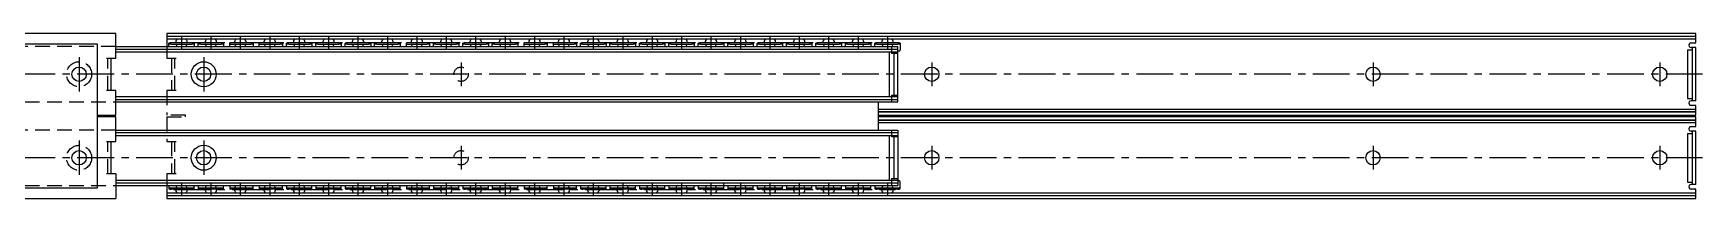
# Model space of a CAD drawing. Extents: x -5 to 1428, y -8 to 81.
# Drawn here: x 707 to 1428, y 10 to 81 of the extents above; entities that cross this region are included whole.
import ezdxf

# ---------------------------------------------------------------- set-up
doc = ezdxf.new("R2010")
doc.units = 0
doc.header["$LTSCALE"] = 0.5
doc.linetypes.add('CENTER', pattern=[50.8, 31.75, -6.35, 6.35, -6.35])
doc.linetypes.add('DASHED', pattern=[19.05, 12.7, -6.35])
for name, color, linetype in [('MSM_CENTER', 1, 'CENTER'), ('MSM_CONTINUOUS', 7, 'CONTINUOUS'), ('MSM_DASHED', 4, 'DASHED')]:
    doc.layers.add(name, color=color, linetype=linetype)

msp = doc.modelspace()

# ---------------------------------------------------------------- linework, layer by layer
at = {"layer": 'MSM_CENTER'}
for p, q in [((771.06, 79.89), (771.06, 74.67)), ((783.76, 79.89), (783.76, 74.67)), ((796.46, 79.89), (796.46, 74.67)), ((809.16, 79.89), (809.16, 74.67)), ((821.86, 79.89), (821.86, 74.67)), ((834.56, 79.89), (834.56, 74.67)), ((847.26, 79.89), (847.26, 74.67)), ((859.96, 79.89), (859.96, 74.67)), ((872.66, 79.89), (872.66, 74.67)), ((885.36, 79.89), (885.36, 74.67)), ((898.06, 79.89), (898.06, 74.67)), ((910.76, 79.89), (910.76, 74.67)), ((923.46, 79.89), (923.46, 74.67)), ((936.16, 79.89), (936.16, 74.67)), ((948.86, 79.89), (948.86, 74.67)), ((961.56, 79.89), (961.56, 74.67)), ((974.26, 79.89), (974.26, 74.67)), ((986.96, 79.89), (986.96, 74.67)), ((999.66, 79.89), (999.66, 74.67)), ((1012.36, 79.89), (1012.36, 74.67)), ((1025.06, 79.89), (1025.06, 74.67)), ((1037.76, 79.89), (1037.76, 74.67)), ((1050.46, 79.89), (1050.46, 74.67)), ((1063.16, 79.89), (1063.16, 74.67)), ((1075.86, 79.89), (1075.86, 74.67)), ((767.56, 77.4), (1079.36, 77.4)), ((726.86, 71.15), (726.86, 56.35)), ((780.66, 71.15), (780.66, 56.35)), ((891.76, 68.85), (891.76, 58.65)), ((1094.96, 68.85), (1094.96, 58.65)), ((1285.46, 68.85), (1285.46, 58.65)), ((1409.26, 68.85), (1409.26, 58.65)), ((1427.76, 63.75), (77.76, 63.75)), ((726.86, 35.05), (726.86, 20.25)), ((780.66, 35.05), (780.66, 20.25)), ((891.76, 32.75), (891.76, 22.55)), ((1094.96, 32.75), (1094.96, 22.55)), ((1285.46, 32.75), (1285.46, 22.55)), ((1409.26, 32.75), (1409.26, 22.55)), ((1427.76, 27.65), (77.76, 27.65)), ((771.06, 16.73), (771.06, 11.51)), ((783.76, 16.73), (783.76, 11.51)), ((796.46, 16.73), (796.46, 11.51)), ((809.16, 16.73), (809.16, 11.51)), ((821.86, 16.73), (821.86, 11.51)), ((834.56, 16.73), (834.56, 11.51)), ((847.26, 16.73), (847.26, 11.51)), ((859.96, 16.73), (859.96, 11.51)), ((872.66, 16.73), (872.66, 11.51)), ((885.36, 16.73), (885.36, 11.51)), ((898.06, 16.73), (898.06, 11.51)), ((910.76, 16.73), (910.76, 11.51)), ((923.46, 16.73), (923.46, 11.51)), ((936.16, 16.73), (936.16, 11.51)), ((948.86, 16.73), (948.86, 11.51)), ((961.56, 16.73), (961.56, 11.51)), ((974.26, 16.73), (974.26, 11.51)), ((986.96, 16.73), (986.96, 11.51)), ((999.66, 16.73), (999.66, 11.51)), ((1012.36, 16.73), (1012.36, 11.51)), ((1025.06, 16.73), (1025.06, 11.51)), ((1037.76, 16.73), (1037.76, 11.51)), ((1050.46, 16.73), (1050.46, 11.51)), ((1063.16, 16.73), (1063.16, 11.51)), ((1075.86, 16.73), (1075.86, 11.51)), ((767.56, 14), (1079.36, 14))]:
    msp.add_line(p, q, dxfattribs=at)
at = {"layer": 'MSM_CONTINUOUS'}
for p, q in [((742.76, 81.4), (82.76, 81.4)), ((742.76, 70.75), (742.76, 81.4)), ((1424.76, 81.4), (764.76, 81.4)), ((764.76, 81.4), (764.76, 75.67)), ((764.76, 80.2), (1424.76, 80.2)), ((1424.76, 77.25), (1424.76, 81.4)), ((734.76, 76.7), (90.76, 76.7)), ((734.76, 14.7), (734.76, 76.7)), ((742.76, 75.67), (1080.26, 75.67)), ((742.76, 74.62), (1080.26, 74.62)), ((742.76, 73.4), (1080.26, 73.4)), ((1424.76, 78.89), (764.76, 78.89)), ((765.56, 75.67), (765.56, 77.23)), ((775.56, 77.25), (766.56, 77.25)), ((766.56, 76.75), (775.56, 76.75)), ((776.56, 77.23), (776.56, 75.67)), ((778.26, 75.67), (778.26, 77.23)), ((788.26, 77.25), (779.26, 77.25)), ((779.26, 76.75), (788.26, 76.75)), ((789.26, 77.23), (789.26, 75.67)), ((800.96, 77.25), (791.96, 77.25)), ((791.96, 75.67), (791.96, 77.25)), ((791.96, 76.75), (800.96, 76.75)), ((801.96, 77.23), (801.96, 75.67)), ((813.66, 77.25), (804.66, 77.25)), ((804.66, 75.67), (804.66, 77.25)), ((804.66, 76.75), (813.66, 76.75)), ((814.66, 77.23), (814.66, 75.67)), ((816.36, 75.67), (816.36, 77.23)), ((826.36, 77.25), (817.36, 77.25)), ((817.36, 76.75), (826.36, 76.75)), ((827.36, 77.23), (827.36, 75.67)), ((829.06, 75.67), (829.06, 77.23)), ((839.06, 77.25), (830.06, 77.25)), ((830.06, 76.75), (839.06, 76.75)), ((840.06, 77.23), (840.06, 75.67)), ((841.76, 75.67), (841.76, 77.23)), ((851.76, 77.25), (842.76, 77.25)), ((842.76, 76.75), (851.76, 76.75)), ((852.76, 77.23), (852.76, 75.67)), ((854.46, 75.67), (854.46, 77.23)), ((864.46, 77.25), (855.46, 77.25)), ((855.46, 76.75), (864.46, 76.75)), ((865.46, 77.23), (865.46, 75.67)), ((877.16, 77.25), (868.16, 77.25)), ((868.16, 75.67), (868.16, 77.25)), ((868.16, 76.75), (877.16, 76.75)), ((878.16, 77.23), (878.16, 75.67)), ((879.86, 75.67), (879.86, 77.23)), ((889.86, 77.25), (880.86, 77.25)), ((880.86, 76.75), (889.86, 76.75)), ((890.86, 77.23), (890.86, 75.71)), ((892.56, 75.67), (892.56, 77.23)), ((902.56, 77.25), (893.56, 77.25)), ((893.56, 76.75), (902.56, 76.75)), ((903.56, 77.23), (903.56, 75.67)), ((905.26, 75.67), (905.26, 77.23)), ((915.26, 77.25), (906.26, 77.25)), ((906.26, 76.75), (915.26, 76.75)), ((916.26, 77.23), (916.26, 75.67)), ((927.96, 77.25), (918.96, 77.25)), ((918.96, 75.67), (918.96, 77.25)), ((918.96, 76.75), (927.96, 76.75)), ((928.96, 77.23), (928.96, 75.67)), ((940.66, 77.25), (931.66, 77.25)), ((931.66, 75.67), (931.66, 77.25)), ((931.66, 76.75), (940.66, 76.75)), ((941.66, 77.23), (941.66, 75.67)), ((943.36, 75.67), (943.36, 77.23)), ((953.36, 77.25), (944.36, 77.25)), ((944.36, 76.75), (953.36, 76.75)), ((954.36, 77.23), (954.36, 75.67)), ((956.06, 75.67), (956.06, 77.23)), ((966.06, 77.25), (957.06, 77.25)), ((957.06, 76.75), (966.06, 76.75)), ((967.06, 77.23), (967.06, 75.67)), ((968.76, 75.67), (968.76, 77.23)), ((978.76, 77.25), (969.76, 77.25)), ((969.76, 76.75), (978.76, 76.75)), ((979.76, 77.23), (979.76, 75.67)), ((981.46, 75.67), (981.46, 77.23)), ((991.46, 77.25), (982.46, 77.25)), ((982.46, 76.75), (991.46, 76.75)), ((992.46, 77.23), (992.46, 75.67)), ((994.16, 75.67), (994.16, 77.23)), ((1004.16, 77.25), (995.16, 77.25)), ((995.16, 76.75), (1004.16, 76.75)), ((1005.16, 77.23), (1005.16, 75.67)), ((1006.86, 75.67), (1006.86, 77.23)), ((1016.86, 77.25), (1007.86, 77.25)), ((1007.86, 76.75), (1016.86, 76.75)), ((1017.86, 77.23), (1017.86, 75.67)), ((1019.56, 75.67), (1019.56, 77.23)), ((1029.56, 77.25), (1020.56, 77.25)), ((1020.56, 76.75), (1029.56, 76.75)), ((1030.56, 77.23), (1030.56, 75.67)), ((1032.26, 75.67), (1032.26, 77.23)), ((1042.26, 77.25), (1033.26, 77.25)), ((1033.26, 76.75), (1042.26, 76.75)), ((1043.26, 77.23), (1043.26, 75.67)), ((1044.96, 75.67), (1044.96, 77.23)), ((1054.96, 77.25), (1045.96, 77.25)), ((1045.96, 76.75), (1054.96, 76.75)), ((1055.96, 77.23), (1055.96, 75.67)), ((1057.66, 75.67), (1057.66, 77.23)), ((1067.66, 77.25), (1058.66, 77.25)), ((1058.66, 76.75), (1067.66, 76.75)), ((1068.66, 77.23), (1068.66, 75.67)), ((1070.36, 75.67), (1070.36, 77.23)), ((1080.36, 77.25), (1071.36, 77.25)), ((1071.36, 76.75), (1080.36, 76.75)), ((1076.76, 54.1), (1076.76, 73.4)), ((1077.76, 72.75), (1077.76, 75.67)), ((1080.26, 72.75), (1077.76, 72.75)), ((1078.76, 54.75), (1078.76, 72.75)), ((1080.26, 51.83), (1080.26, 75.67)), ((1080.86, 73.75), (1080.26, 73.75)), ((1081.36, 77.23), (1081.36, 74.25)), ((1421.26, 74.25), (1423.26, 74.25)), ((1421.26, 74.25), (1421.26, 53.25)), ((1422.76, 77.25), (1424.76, 77.25)), ((1424.76, 75.25), (1422.76, 75.25)), ((1423.26, 75.25), (1423.26, 52.25)), ((1424.76, 52.25), (1424.76, 75.25)), ((738.76, 70.75), (742.76, 70.75)), ((740.76, 56.75), (740.76, 70.75)), ((742.76, 56.75), (738.76, 56.75)), ((742.76, 46.1), (742.76, 56.75)), ((742.76, 54.1), (1080.26, 54.1)), ((742.76, 52.88), (1080.26, 52.88)), ((742.76, 51.83), (1080.26, 51.83)), ((1071.76, 51.83), (1071.76, 39.57)), ((1077.76, 51.83), (1077.76, 54.75)), ((1077.76, 54.75), (1080.26, 54.75)), ((1421.26, 53.25), (1423.26, 53.25)), ((1424.76, 52.25), (1422.76, 52.25)), ((734.76, 46.1), (742.76, 46.1)), ((742.76, 45.3), (734.76, 45.3)), ((742.76, 34.65), (742.76, 45.3)), ((1071.76, 48.61), (1424.76, 48.61)), ((1071.76, 47.6), (1424.76, 47.6)), ((1424.76, 47.3), (1071.76, 47.3)), ((1071.76, 46.1), (1424.76, 46.1)), ((1424.76, 45.3), (1071.76, 45.3)), ((1071.76, 44.1), (1424.76, 44.1)), ((1424.76, 43.8), (1071.76, 43.8)), ((1416.76, 45.3), (1416.76, 46.1)), ((1424.76, 50.25), (1422.76, 50.25)), ((1424.76, 46.1), (1424.76, 50.25)), ((1424.76, 41.15), (1424.76, 45.3)), ((742.76, 39.57), (1080.26, 39.57)), ((742.76, 38.52), (1080.26, 38.52)), ((742.76, 37.3), (1080.26, 37.3)), ((1424.76, 42.79), (1071.76, 42.79)), ((1076.76, 18), (1076.76, 37.3)), ((1077.76, 36.65), (1077.76, 39.57)), ((1080.26, 36.65), (1077.76, 36.65)), ((1078.76, 18.65), (1078.76, 36.65)), ((1080.26, 39.57), (1080.26, 15.73)), ((1421.26, 38.15), (1421.26, 17.15)), ((1421.26, 38.15), (1423.26, 38.15)), ((1422.76, 41.15), (1424.76, 41.15)), ((1424.76, 39.15), (1422.76, 39.15)), ((1423.26, 39.15), (1423.26, 16.15)), ((1424.76, 16.15), (1424.76, 39.15)), ((738.76, 34.65), (742.76, 34.65)), ((740.76, 20.65), (740.76, 34.65)), ((90.76, 14.7), (734.76, 14.7)), ((742.76, 20.65), (738.76, 20.65)), ((742.76, 20.65), (742.76, 10)), ((742.76, 18), (1080.26, 18)), ((742.76, 16.78), (1080.26, 16.78)), ((742.76, 15.73), (1080.26, 15.73)), ((764.76, 15.73), (764.76, 10)), ((765.56, 15.73), (765.56, 14.17)), ((766.56, 14.65), (775.56, 14.65)), ((776.56, 14.17), (776.56, 15.73)), ((778.26, 15.73), (778.26, 14.17)), ((779.26, 14.65), (788.26, 14.65)), ((789.26, 14.17), (789.26, 15.73)), ((791.96, 15.73), (791.96, 14.15)), ((791.96, 14.65), (800.96, 14.65)), ((801.96, 14.17), (801.96, 15.73)), ((804.66, 15.73), (804.66, 14.15)), ((804.66, 14.65), (813.66, 14.65)), ((814.66, 14.17), (814.66, 15.73)), ((816.36, 15.73), (816.36, 14.17)), ((817.36, 14.65), (826.36, 14.65)), ((827.36, 14.17), (827.36, 15.73)), ((829.06, 15.73), (829.06, 14.17)), ((830.06, 14.65), (839.06, 14.65)), ((840.06, 14.17), (840.06, 15.73)), ((841.76, 15.73), (841.76, 14.17)), ((842.76, 14.65), (851.76, 14.65)), ((852.76, 14.17), (852.76, 15.73)), ((854.46, 15.73), (854.46, 14.17)), ((855.46, 14.65), (864.46, 14.65)), ((865.46, 14.17), (865.46, 15.73)), ((868.16, 15.73), (868.16, 14.15)), ((868.16, 14.65), (877.16, 14.65)), ((878.16, 14.17), (878.16, 15.73)), ((879.86, 15.73), (879.86, 14.17)), ((880.86, 14.65), (889.86, 14.65)), ((890.86, 14.17), (890.86, 15.69)), ((892.56, 15.73), (892.56, 14.17)), ((893.56, 14.65), (902.56, 14.65)), ((903.56, 14.17), (903.56, 15.73)), ((905.26, 15.73), (905.26, 14.17)), ((906.26, 14.65), (915.26, 14.65)), ((916.26, 14.17), (916.26, 15.73)), ((918.96, 15.73), (918.96, 14.15)), ((918.96, 14.65), (927.96, 14.65)), ((928.96, 14.17), (928.96, 15.73)), ((931.66, 15.73), (931.66, 14.15)), ((931.66, 14.65), (940.66, 14.65)), ((941.66, 14.17), (941.66, 15.73)), ((943.36, 15.73), (943.36, 14.17)), ((944.36, 14.65), (953.36, 14.65)), ((954.36, 14.17), (954.36, 15.73)), ((956.06, 15.73), (956.06, 14.17)), ((957.06, 14.65), (966.06, 14.65)), ((967.06, 14.17), (967.06, 15.73)), ((968.76, 15.73), (968.76, 14.17)), ((969.76, 14.65), (978.76, 14.65)), ((979.76, 14.17), (979.76, 15.73)), ((981.46, 15.73), (981.46, 14.17)), ((982.46, 14.65), (991.46, 14.65)), ((992.46, 14.17), (992.46, 15.73)), ((994.16, 15.73), (994.16, 14.17)), ((995.16, 14.65), (1004.16, 14.65)), ((1005.16, 14.17), (1005.16, 16.78)), ((1006.86, 15.73), (1006.86, 14.17)), ((1007.86, 14.65), (1016.86, 14.65)), ((1017.86, 14.17), (1017.86, 15.73)), ((1019.56, 15.73), (1019.56, 14.17)), ((1020.56, 14.65), (1029.56, 14.65)), ((1030.56, 14.17), (1030.56, 15.73)), ((1032.26, 15.73), (1032.26, 14.17)), ((1033.26, 14.65), (1042.26, 14.65)), ((1043.26, 14.17), (1043.26, 15.73)), ((1044.96, 15.73), (1044.96, 14.17)), ((1045.96, 14.65), (1054.96, 14.65)), ((1055.96, 14.17), (1055.96, 15.73)), ((1057.66, 15.73), (1057.66, 14.17)), ((1058.66, 14.65), (1067.66, 14.65)), ((1068.66, 14.17), (1068.66, 15.73)), ((1070.36, 15.73), (1070.36, 14.17)), ((1071.36, 14.65), (1080.36, 14.65)), ((1077.76, 15.73), (1077.76, 18.65)), ((1077.76, 18.65), (1080.26, 18.65)), ((1080.86, 17.65), (1080.26, 17.65)), ((1081.36, 14.17), (1081.36, 17.15)), ((1421.26, 17.15), (1423.26, 17.15)), ((1424.76, 16.15), (1422.76, 16.15)), ((82.76, 10), (742.76, 10)), ((764.76, 12.51), (1424.76, 12.51)), ((1424.76, 11.2), (764.76, 11.2)), ((764.76, 10), (1424.76, 10)), ((775.56, 14.15), (766.56, 14.15)), ((788.26, 14.15), (779.26, 14.15)), ((800.96, 14.15), (791.96, 14.15)), ((813.66, 14.15), (804.66, 14.15)), ((826.36, 14.15), (817.36, 14.15)), ((839.06, 14.15), (830.06, 14.15)), ((851.76, 14.15), (842.76, 14.15)), ((864.46, 14.15), (855.46, 14.15)), ((877.16, 14.15), (868.16, 14.15)), ((889.86, 14.15), (880.86, 14.15)), ((902.56, 14.15), (893.56, 14.15)), ((915.26, 14.15), (906.26, 14.15)), ((927.96, 14.15), (918.96, 14.15)), ((940.66, 14.15), (931.66, 14.15)), ((953.36, 14.15), (944.36, 14.15)), ((966.06, 14.15), (957.06, 14.15)), ((978.76, 14.15), (969.76, 14.15)), ((991.46, 14.15), (982.46, 14.15)), ((1004.16, 14.15), (995.16, 14.15)), ((1016.86, 14.15), (1007.86, 14.15)), ((1029.56, 14.15), (1020.56, 14.15)), ((1042.26, 14.15), (1033.26, 14.15)), ((1054.96, 14.15), (1045.96, 14.15)), ((1067.66, 14.15), (1058.66, 14.15)), ((1080.36, 14.15), (1071.36, 14.15)), ((1424.76, 14.15), (1422.76, 14.15)), ((1424.76, 10), (1424.76, 14.15))]:
    msp.add_line(p, q, dxfattribs=at)
for centre, radius in [((726.86, 63.75), 3.1), ((780.66, 63.75), 5.4), ((780.66, 63.75), 3.1), ((1094.96, 63.75), 3.1), ((1285.46, 63.75), 3.1), ((1409.26, 63.75), 3.1), ((726.86, 27.65), 3.1), ((780.66, 27.65), 5.4), ((780.66, 27.65), 3.1), ((1094.96, 27.65), 3.1), ((1285.46, 27.65), 3.1), ((1409.26, 27.65), 3.1)]:
    msp.add_circle(centre, radius, dxfattribs=at)
for centre, radius, start, end in [((766.31, 62.91), 14.34, 89.00139, 92.99837), ((766.31, 62.41), 14.34, 89.0012, 92.99845), ((771.06, 77.4), 2.5, 143.47578, 183.43981), ((771.06, 77.4), 2.5, 195.06827, 223.94553), ((771.06, 77.4), 2.5, 316.05447, 344.93173), ((771.06, 77.4), 2.5, 356.56019, 36.52422), ((775.81, 62.91), 14.34, 87.00163, 90.99861), ((775.81, 62.41), 14.34, 87.00155, 90.9988), ((779.01, 62.91), 14.34, 89.00154, 92.99822), ((779.01, 62.41), 14.34, 89.00135, 92.9983), ((783.76, 77.4), 2.5, 143.47578, 183.43981), ((783.76, 77.4), 2.5, 195.06827, 223.94553), ((783.76, 77.4), 2.5, 316.05447, 344.93173), ((783.76, 77.4), 2.5, 356.56019, 36.52422), ((788.51, 62.91), 14.34, 87.00178, 90.99846), ((788.51, 62.41), 14.34, 87.0017, 90.99865), ((796.46, 77.4), 2.5, 143.47578, 183.43981), ((796.46, 77.4), 2.5, 195.06827, 223.94553), ((796.46, 77.4), 2.5, 316.05447, 344.93173), ((796.46, 77.4), 2.5, 356.56019, 36.52422), ((801.21, 62.91), 14.34, 87.00163, 90.99858), ((801.21, 62.41), 14.34, 87.00154, 90.99878), ((809.16, 77.4), 2.5, 143.47578, 183.43981), ((809.16, 77.4), 2.5, 195.06827, 223.94553), ((809.16, 77.4), 2.5, 316.05447, 344.93173), ((809.16, 77.4), 2.5, 356.56019, 36.52422), ((813.91, 62.91), 14.34, 87.00168, 90.99856), ((813.91, 62.41), 14.34, 87.00159, 90.99876), ((817.11, 62.91), 14.34, 89.00144, 92.99832), ((817.11, 62.41), 14.34, 89.00124, 92.99841), ((821.86, 77.4), 2.5, 143.47578, 183.43981), ((821.86, 77.4), 2.5, 195.06827, 223.94553), ((821.86, 77.4), 2.5, 316.05447, 344.93173), ((821.86, 77.4), 2.5, 356.56019, 36.52422), ((826.61, 62.91), 14.34, 87.00178, 90.99846), ((826.61, 62.41), 14.34, 87.0017, 90.99865), ((829.81, 62.91), 14.34, 89.00142, 92.99837), ((829.81, 62.41), 14.34, 89.00122, 92.99846), ((834.56, 77.4), 2.5, 143.47578, 183.43981), ((834.56, 77.4), 2.5, 195.06827, 223.94553), ((834.56, 77.4), 2.5, 316.05447, 344.93173), ((834.56, 77.4), 2.5, 356.56019, 36.52422), ((839.31, 62.91), 14.34, 87.00168, 90.99856), ((839.31, 62.41), 14.34, 87.00159, 90.99876), ((842.51, 62.91), 14.34, 89.00147, 92.99829), ((842.51, 62.41), 14.34, 89.00127, 92.99838), ((847.26, 77.4), 2.5, 143.47578, 183.43981), ((847.26, 77.4), 2.5, 195.06827, 223.94553), ((847.26, 77.4), 2.5, 316.05447, 344.93173), ((847.26, 77.4), 2.5, 356.56019, 36.52422), ((852.01, 62.91), 14.34, 87.00173, 90.99851), ((852.01, 62.41), 14.34, 87.00164, 90.9987), ((855.21, 62.91), 14.34, 89.00147, 92.99829), ((855.21, 62.41), 14.34, 89.00127, 92.99838), ((859.96, 77.4), 2.5, 143.47578, 183.43981), ((859.96, 77.4), 2.5, 195.06827, 223.94553), ((859.96, 77.4), 2.5, 316.05447, 344.93173), ((859.96, 77.4), 2.5, 356.56019, 36.52422), ((864.71, 62.91), 14.34, 87.00171, 90.99853), ((864.71, 62.41), 14.34, 87.00162, 90.99873), ((872.66, 77.4), 2.5, 143.47578, 183.43981), ((872.66, 77.4), 2.5, 195.06827, 223.94553), ((872.66, 77.4), 2.5, 316.05447, 344.93173), ((872.66, 77.4), 2.5, 356.56019, 36.52422), ((877.41, 62.91), 14.34, 87.00171, 90.99853), ((877.41, 62.41), 14.34, 87.00162, 90.99873), ((880.61, 62.91), 14.34, 89.00149, 92.99827), ((880.61, 62.41), 14.34, 89.0013, 92.99836), ((885.36, 77.4), 2.5, 143.47578, 183.43981), ((885.36, 77.4), 2.5, 195.06827, 223.94553), ((885.36, 77.4), 2.5, 316.05447, 344.93173), ((885.36, 77.4), 2.5, 356.56019, 36.52422), ((890.11, 62.91), 14.34, 87.00178, 90.99846), ((890.11, 62.41), 14.34, 87.0017, 90.99865), ((893.31, 62.91), 14.34, 89.00139, 92.99837), ((893.31, 62.41), 14.34, 89.0012, 92.99845), ((898.06, 77.4), 2.5, 143.47578, 183.43981), ((898.06, 77.4), 2.5, 195.06827, 223.94553), ((898.06, 77.4), 2.5, 316.05447, 344.93173), ((898.06, 77.4), 2.5, 356.56019, 36.52422), ((902.81, 62.91), 14.34, 87.00163, 90.99861), ((902.81, 62.41), 14.34, 87.00155, 90.9988), ((906.01, 62.91), 14.34, 89.00154, 92.99822), ((906.01, 62.41), 14.34, 89.00135, 92.9983), ((910.76, 77.4), 2.5, 143.47578, 183.43981), ((910.76, 77.4), 2.5, 195.06827, 223.94553), ((910.76, 77.4), 2.5, 316.05447, 344.93173), ((910.76, 77.4), 2.5, 356.56019, 36.52422), ((915.51, 62.91), 14.34, 87.00178, 90.99846), ((915.51, 62.41), 14.34, 87.0017, 90.99865), ((923.46, 77.4), 2.5, 143.47578, 183.43981), ((923.46, 77.4), 2.5, 195.06827, 223.94553), ((923.46, 77.4), 2.5, 316.05447, 344.93173), ((923.46, 77.4), 2.5, 356.56019, 36.52422), ((928.21, 62.91), 14.34, 87.00163, 90.99858), ((928.21, 62.41), 14.34, 87.00154, 90.99878), ((936.16, 77.4), 2.5, 143.47578, 183.43981), ((936.16, 77.4), 2.5, 195.06827, 223.94553), ((936.16, 77.4), 2.5, 316.05447, 344.93173), ((936.16, 77.4), 2.5, 356.56019, 36.52422), ((940.91, 62.91), 14.34, 87.00168, 90.99856), ((940.91, 62.41), 14.34, 87.00159, 90.99876), ((944.11, 62.91), 14.34, 89.00144, 92.99832), ((944.11, 62.41), 14.34, 89.00124, 92.99841), ((948.86, 77.4), 2.5, 143.47578, 183.43981), ((948.86, 77.4), 2.5, 195.06827, 223.94553), ((948.86, 77.4), 2.5, 316.05447, 344.93173), ((948.86, 77.4), 2.5, 356.56019, 36.52422), ((953.61, 62.91), 14.34, 87.00178, 90.99846), ((953.61, 62.41), 14.34, 87.0017, 90.99865), ((956.81, 62.91), 14.34, 89.00142, 92.99837), ((956.81, 62.41), 14.34, 89.00122, 92.99846), ((961.56, 77.4), 2.5, 143.47578, 183.43981), ((961.56, 77.4), 2.5, 195.06827, 223.94553), ((961.56, 77.4), 2.5, 316.05447, 344.93173), ((961.56, 77.4), 2.5, 356.56019, 36.52422), ((966.31, 62.91), 14.34, 87.00168, 90.99856), ((966.31, 62.41), 14.34, 87.00159, 90.99876), ((969.51, 62.91), 14.34, 89.00154, 92.99822), ((969.51, 62.41), 14.34, 89.00135, 92.9983), ((974.26, 77.4), 2.5, 143.47578, 183.43981), ((974.26, 77.4), 2.5, 196.76195, 223.94553), ((974.26, 77.4), 2.5, 316.05447, 343.36361), ((974.26, 77.4), 2.5, 356.56019, 36.52422), ((979.01, 62.91), 14.34, 87.00178, 90.99846), ((979.01, 62.41), 14.34, 87.0017, 90.99865), ((982.21, 62.91), 14.34, 89.00142, 92.99837), ((982.21, 62.41), 14.34, 89.00122, 92.99846), ((986.96, 77.4), 2.5, 143.47578, 183.43981), ((986.96, 77.4), 2.5, 195.06827, 223.94553), ((986.96, 77.4), 2.5, 316.05447, 344.93173), ((986.96, 77.4), 2.5, 356.56019, 36.52422), ((991.71, 62.91), 14.34, 87.00168, 90.99856), ((991.71, 62.41), 14.34, 87.00159, 90.99876), ((994.91, 62.91), 14.34, 89.00154, 92.99822), ((994.91, 62.41), 14.34, 89.00135, 92.9983), ((999.66, 77.4), 2.5, 143.47578, 183.43981), ((999.66, 77.4), 2.5, 196.76195, 223.94553), ((999.66, 77.4), 2.5, 316.05447, 343.36361), ((999.66, 77.4), 2.5, 356.56019, 36.52422), ((1004.41, 62.91), 14.34, 87.00178, 90.99846), ((1004.41, 62.41), 14.34, 87.0017, 90.99865), ((1007.61, 62.91), 14.34, 89.00142, 92.99837), ((1007.61, 62.41), 14.34, 89.00122, 92.99846), ((1012.36, 77.4), 2.5, 143.47578, 183.43981), ((1012.36, 77.4), 2.5, 195.06827, 223.94553), ((1012.36, 77.4), 2.5, 316.05447, 344.93173), ((1012.36, 77.4), 2.5, 356.56019, 36.52422), ((1017.11, 62.91), 14.34, 87.00168, 90.99856), ((1017.11, 62.41), 14.34, 87.00159, 90.99876), ((1020.31, 62.91), 14.34, 89.00154, 92.99822), ((1020.31, 62.41), 14.34, 89.00135, 92.9983), ((1025.06, 77.4), 2.5, 143.47578, 183.43981), ((1025.06, 77.4), 2.5, 196.76195, 223.94553), ((1025.06, 77.4), 2.5, 316.05447, 343.36361), ((1025.06, 77.4), 2.5, 356.56019, 36.52422), ((1029.81, 62.91), 14.34, 87.00178, 90.99846), ((1029.81, 62.41), 14.34, 87.0017, 90.99865), ((1033.01, 62.91), 14.34, 89.00142, 92.99837), ((1033.01, 62.41), 14.34, 89.00122, 92.99846), ((1037.76, 77.4), 2.5, 143.47578, 183.43981), ((1037.76, 77.4), 2.5, 195.06827, 223.94553), ((1037.76, 77.4), 2.5, 316.05447, 344.93173), ((1037.76, 77.4), 2.5, 356.56019, 36.52422), ((1042.51, 62.91), 14.34, 87.00168, 90.99856), ((1042.51, 62.41), 14.34, 87.00159, 90.99876), ((1045.71, 62.91), 14.34, 89.00154, 92.99822), ((1045.71, 62.41), 14.34, 89.00135, 92.9983), ((1050.46, 77.4), 2.5, 143.47578, 183.43981), ((1050.46, 77.4), 2.5, 196.76195, 223.94553), ((1050.46, 77.4), 2.5, 316.05447, 343.36361), ((1050.46, 77.4), 2.5, 356.56019, 36.52422), ((1055.21, 62.91), 14.34, 87.00178, 90.99846), ((1055.21, 62.41), 14.34, 87.0017, 90.99865), ((1058.41, 62.91), 14.34, 89.00142, 92.99837), ((1058.41, 62.41), 14.34, 89.00122, 92.99846), ((1063.16, 77.4), 2.5, 143.47578, 183.43981), ((1063.16, 77.4), 2.5, 195.06827, 223.94553), ((1063.16, 77.4), 2.5, 316.05447, 344.93173), ((1063.16, 77.4), 2.5, 356.56019, 36.52422), ((1067.91, 62.91), 14.34, 87.00168, 90.99856), ((1067.91, 62.41), 14.34, 87.00159, 90.99876), ((1071.11, 62.91), 14.34, 89.00154, 92.99822), ((1071.11, 62.41), 14.34, 89.00135, 92.9983), ((1075.86, 77.4), 2.5, 143.47578, 183.43981), ((1075.86, 77.4), 2.5, 195.06827, 223.94553), ((1075.86, 77.4), 2.5, 316.05447, 344.93173), ((1075.86, 77.4), 2.5, 356.56019, 36.52422), ((1080.61, 62.91), 14.34, 87.00178, 90.99846), ((1080.61, 62.41), 14.34, 87.0017, 90.99865), ((1080.86, 74.25), 0.5, 270, 0), ((1422.76, 76.25), 1, 89.99931, 270.00069), ((1422.76, 51.25), 1, 89.99931, 270.00069), ((1422.76, 40.15), 1, 89.99931, 270.00069), ((766.31, 28.99), 14.34, 267.00155, 270.9988), ((771.06, 14), 2.5, 136.05447, 164.93163), ((771.06, 14), 2.5, 15.06837, 43.94553), ((775.81, 28.99), 14.34, 269.0012, 272.99845), ((779.01, 28.99), 14.34, 267.0017, 270.99865), ((783.76, 14), 2.5, 136.05447, 164.93163), ((783.76, 14), 2.5, 15.06837, 43.94553), ((788.51, 28.99), 14.34, 269.00135, 272.9983), ((796.46, 14), 2.5, 136.05447, 164.93163), ((796.46, 14), 2.5, 15.06837, 43.94553), ((801.21, 28.99), 14.34, 269.00122, 272.99846), ((809.16, 14), 2.5, 136.05447, 164.93162), ((809.16, 14), 2.5, 15.06838, 43.94553), ((813.91, 28.99), 14.34, 269.00124, 272.99841), ((817.11, 28.99), 14.34, 267.00159, 270.99876), ((821.86, 14), 2.5, 136.05447, 164.93162), ((821.86, 14), 2.5, 15.06838, 43.94553), ((826.61, 28.99), 14.34, 269.00135, 272.9983), ((829.81, 28.99), 14.34, 267.00154, 270.99878), ((834.56, 14), 2.5, 136.05447, 164.93162), ((834.56, 14), 2.5, 15.06838, 43.94553), ((839.31, 28.99), 14.34, 269.00124, 272.99841), ((842.51, 28.99), 14.34, 267.00162, 270.99873), ((847.26, 14), 2.5, 136.05447, 164.93162), ((847.26, 14), 2.5, 15.06838, 43.94553), ((852.01, 28.99), 14.34, 269.0013, 272.99835), ((855.21, 28.99), 14.34, 267.00162, 270.99873), ((859.96, 14), 2.5, 136.05447, 164.93162), ((859.96, 14), 2.5, 15.06838, 43.94553), ((864.71, 28.99), 14.34, 269.00127, 272.99838), ((872.66, 14), 2.5, 136.05447, 164.93161), ((872.66, 14), 2.5, 15.06839, 43.94553), ((877.41, 28.99), 14.34, 269.00127, 272.99838), ((880.61, 28.99), 14.34, 267.00164, 270.9987), ((885.36, 14), 2.5, 136.05447, 164.93161), ((885.36, 14), 2.5, 15.06839, 43.94553), ((890.11, 28.99), 14.34, 269.00135, 272.9983), ((893.31, 28.99), 14.34, 267.00155, 270.9988), ((898.06, 14), 2.5, 136.05447, 164.93173), ((898.06, 14), 2.5, 15.06826, 43.94553), ((902.81, 28.99), 14.34, 269.0012, 272.99845), ((906.01, 28.99), 14.34, 267.0017, 270.99865), ((910.76, 14), 2.5, 136.05447, 164.93173), ((910.76, 14), 2.5, 15.06826, 43.94553), ((915.51, 28.99), 14.34, 269.00135, 272.9983), ((923.46, 14), 2.5, 136.05447, 164.93173), ((923.46, 14), 2.5, 15.06826, 43.94553), ((928.21, 28.99), 14.34, 269.00122, 272.99846), ((936.16, 14), 2.5, 136.05447, 164.93173), ((936.16, 14), 2.5, 15.06826, 43.94553), ((940.91, 28.99), 14.34, 269.00124, 272.99841), ((944.11, 28.99), 14.34, 267.00159, 270.99876), ((948.86, 14), 2.5, 136.05447, 164.93173), ((948.86, 14), 2.5, 15.06826, 43.94553), ((953.61, 28.99), 14.34, 269.00135, 272.9983), ((956.81, 28.99), 14.34, 267.00154, 270.99878), ((961.56, 14), 2.5, 136.05447, 164.93173), ((961.56, 14), 2.5, 15.06826, 43.94553), ((966.31, 28.99), 14.34, 269.00124, 272.99841), ((969.51, 28.99), 14.34, 267.0017, 270.99865), ((974.26, 14), 2.5, 136.05447, 163.23805), ((974.26, 14), 2.5, 16.63639, 43.94553), ((979.01, 28.99), 14.34, 269.00135, 272.9983), ((982.21, 28.99), 14.34, 267.00154, 270.99878), ((986.96, 14), 2.5, 136.05447, 164.93173), ((986.96, 14), 2.5, 15.06826, 43.94553), ((991.71, 28.99), 14.34, 269.00124, 272.99841), ((994.91, 28.99), 14.34, 267.0017, 270.99865), ((999.66, 14), 2.5, 136.05447, 163.23805), ((999.66, 14), 2.5, 16.63639, 43.94553), ((1004.41, 28.99), 14.34, 269.00135, 272.9983), ((1007.61, 28.99), 14.34, 267.00154, 270.99878), ((1012.36, 14), 2.5, 136.05447, 164.93173), ((1012.36, 14), 2.5, 15.06826, 43.94553), ((1017.11, 28.99), 14.34, 269.00124, 272.99841), ((1020.31, 28.99), 14.34, 267.0017, 270.99865), ((1025.06, 14), 2.5, 136.05447, 163.23805), ((1025.06, 14), 2.5, 16.63639, 43.94553), ((1029.81, 28.99), 14.34, 269.00135, 272.9983), ((1033.01, 28.99), 14.34, 267.00154, 270.99878), ((1037.76, 14), 2.5, 136.05447, 164.93173), ((1037.76, 14), 2.5, 15.06826, 43.94553), ((1042.51, 28.99), 14.34, 269.00124, 272.99841), ((1045.71, 28.99), 14.34, 267.0017, 270.99865), ((1050.46, 14), 2.5, 136.05447, 163.23805), ((1050.46, 14), 2.5, 16.63639, 43.94553), ((1055.21, 28.99), 14.34, 269.00135, 272.9983), ((1058.41, 28.99), 14.34, 267.00154, 270.99878), ((1063.16, 14), 2.5, 136.05447, 164.93173), ((1063.16, 14), 2.5, 15.06826, 43.94553), ((1067.91, 28.99), 14.34, 269.00124, 272.99841), ((1071.11, 28.99), 14.34, 267.0017, 270.99865), ((1075.86, 14), 2.5, 136.05447, 164.93173), ((1075.86, 14), 2.5, 15.06826, 43.94553), ((1080.61, 28.99), 14.34, 269.00135, 272.9983), ((1080.86, 17.15), 0.5, 360, 90), ((1422.76, 15.15), 1, 89.99931, 270.00069), ((766.31, 28.49), 14.34, 267.00163, 270.99861), ((771.06, 14), 2.5, 176.56019, 216.52422), ((771.06, 14), 2.5, 323.47578, 3.43981), ((775.81, 28.49), 14.34, 269.00139, 272.99836), ((779.01, 28.49), 14.34, 267.00178, 270.99846), ((783.76, 14), 2.5, 176.56019, 216.52422), ((783.76, 14), 2.5, 323.47578, 3.43981), ((788.51, 28.49), 14.34, 269.00154, 272.99822), ((796.46, 14), 2.5, 176.56019, 216.52422), ((796.46, 14), 2.5, 323.47578, 3.43981), ((801.21, 28.49), 14.34, 269.00142, 272.99837), ((809.16, 14), 2.5, 176.56019, 216.52422), ((809.16, 14), 2.5, 323.47578, 3.43981), ((813.91, 28.49), 14.34, 269.00144, 272.99832), ((817.11, 28.49), 14.34, 267.00168, 270.99856), ((821.86, 14), 2.5, 176.56019, 216.52422), ((821.86, 14), 2.5, 323.47578, 3.43981), ((826.61, 28.49), 14.34, 269.00154, 272.99822), ((829.81, 28.49), 14.34, 267.00163, 270.99858), ((834.56, 14), 2.5, 176.56019, 216.52422), ((834.56, 14), 2.5, 323.47578, 3.43981), ((839.31, 28.49), 14.34, 269.00144, 272.99832), ((842.51, 28.49), 14.34, 267.00171, 270.99853), ((847.26, 14), 2.5, 176.56019, 216.52422), ((847.26, 14), 2.5, 323.47578, 3.43981), ((852.01, 28.49), 14.34, 269.00149, 272.99827), ((855.21, 28.49), 14.34, 267.00171, 270.99853), ((859.96, 14), 2.5, 176.56019, 216.52422), ((859.96, 14), 2.5, 323.47578, 3.43981), ((864.71, 28.49), 14.34, 269.00147, 272.99829), ((872.66, 14), 2.5, 176.56019, 216.52422), ((872.66, 14), 2.5, 323.47578, 3.43981), ((877.41, 28.49), 14.34, 269.00147, 272.99829), ((880.61, 28.49), 14.34, 267.00173, 270.99851), ((885.36, 14), 2.5, 176.56019, 216.52422), ((885.36, 14), 2.5, 323.47578, 3.43981), ((890.11, 28.49), 14.34, 269.00154, 272.99822), ((893.31, 28.49), 14.34, 267.00163, 270.99861), ((898.06, 14), 2.5, 176.56019, 216.52422), ((898.06, 14), 2.5, 323.47578, 3.43981), ((902.81, 28.49), 14.34, 269.00139, 272.99836), ((906.01, 28.49), 14.34, 267.00178, 270.99846), ((910.76, 14), 2.5, 176.56019, 216.52422), ((910.76, 14), 2.5, 323.47578, 3.43981), ((915.51, 28.49), 14.34, 269.00154, 272.99822), ((923.46, 14), 2.5, 176.56019, 216.52422), ((923.46, 14), 2.5, 323.47578, 3.43981), ((928.21, 28.49), 14.34, 269.00142, 272.99837), ((936.16, 14), 2.5, 176.56019, 216.52422), ((936.16, 14), 2.5, 323.47578, 3.43981), ((940.91, 28.49), 14.34, 269.00144, 272.99832), ((944.11, 28.49), 14.34, 267.00168, 270.99856), ((948.86, 14), 2.5, 176.56019, 216.52422), ((948.86, 14), 2.5, 323.47578, 3.43981), ((953.61, 28.49), 14.34, 269.00154, 272.99822), ((956.81, 28.49), 14.34, 267.00163, 270.99858), ((961.56, 14), 2.5, 176.56019, 216.52422), ((961.56, 14), 2.5, 323.47578, 3.43981), ((966.31, 28.49), 14.34, 269.00144, 272.99832), ((969.51, 28.49), 14.34, 267.00178, 270.99846), ((974.26, 14), 2.5, 176.56019, 216.52422), ((974.26, 14), 2.5, 323.47578, 3.43981), ((979.01, 28.49), 14.34, 269.00154, 272.99822), ((982.21, 28.49), 14.34, 267.00163, 270.99858), ((986.96, 14), 2.5, 176.56019, 216.52422), ((986.96, 14), 2.5, 323.47578, 3.43981), ((991.71, 28.49), 14.34, 269.00144, 272.99832), ((994.91, 28.49), 14.34, 267.00178, 270.99846), ((999.66, 14), 2.5, 176.56019, 216.52422), ((999.66, 14), 2.5, 323.47578, 3.43981), ((1004.41, 28.49), 14.34, 269.00154, 272.99822), ((1007.61, 28.49), 14.34, 267.00163, 270.99858), ((1012.36, 14), 2.5, 176.56019, 216.52422), ((1012.36, 14), 2.5, 323.47578, 3.43981), ((1017.11, 28.49), 14.34, 269.00144, 272.99832), ((1020.31, 28.49), 14.34, 267.00178, 270.99846), ((1025.06, 14), 2.5, 176.56019, 216.52422), ((1025.06, 14), 2.5, 323.47578, 3.43981), ((1029.81, 28.49), 14.34, 269.00154, 272.99822), ((1033.01, 28.49), 14.34, 267.00163, 270.99858), ((1037.76, 14), 2.5, 176.56019, 216.52422), ((1037.76, 14), 2.5, 323.47578, 3.43981), ((1042.51, 28.49), 14.34, 269.00144, 272.99832), ((1045.71, 28.49), 14.34, 267.00178, 270.99846), ((1050.46, 14), 2.5, 176.56019, 216.52422), ((1050.46, 14), 2.5, 323.47578, 3.43981), ((1055.21, 28.49), 14.34, 269.00154, 272.99822), ((1058.41, 28.49), 14.34, 267.00163, 270.99858), ((1063.16, 14), 2.5, 176.56019, 216.52422), ((1063.16, 14), 2.5, 323.47578, 3.43981), ((1067.91, 28.49), 14.34, 269.00144, 272.99832), ((1071.11, 28.49), 14.34, 267.00178, 270.99846), ((1075.86, 14), 2.5, 176.56019, 216.52422), ((1075.86, 14), 2.5, 323.47578, 3.43981), ((1080.61, 28.49), 14.34, 269.00154, 272.99822)]:
    msp.add_arc(centre, radius, start, end, dxfattribs=at)
at = {"layer": 'MSM_DASHED'}
for p, q in [((742.76, 75.67), (427.26, 75.67)), ((764.76, 75.67), (764.76, 70.75)), ((739.26, 56.75), (739.26, 70.75)), ((764.76, 70.75), (768.76, 70.75)), ((766.76, 70.75), (766.76, 56.75)), ((768.26, 56.75), (768.26, 70.75)), ((427.26, 51.83), (742.76, 51.83)), ((768.76, 56.75), (764.76, 56.75)), ((764.76, 56.75), (764.76, 46.1)), ((772.76, 46.1), (764.76, 46.1)), ((764.76, 45.3), (764.76, 34.65)), ((764.76, 45.3), (772.76, 45.3)), ((772.76, 45.3), (772.76, 46.1)), ((742.76, 39.57), (427.26, 39.57)), ((739.26, 20.65), (739.26, 34.65)), ((764.76, 34.65), (768.76, 34.65)), ((766.76, 34.65), (766.76, 20.65)), ((768.26, 20.65), (768.26, 34.65)), ((427.26, 15.73), (742.76, 15.73)), ((768.76, 20.65), (764.76, 20.65)), ((764.76, 20.65), (764.76, 15.73))]:
    msp.add_line(p, q, dxfattribs=at)
for centre, radius in [((726.86, 63.75), 5.4), ((891.76, 63.75), 3.1), ((726.86, 27.65), 5.4), ((891.76, 27.65), 3.1)]:
    msp.add_circle(centre, radius, dxfattribs=at)

doc.saveas('drawing.dxf')
